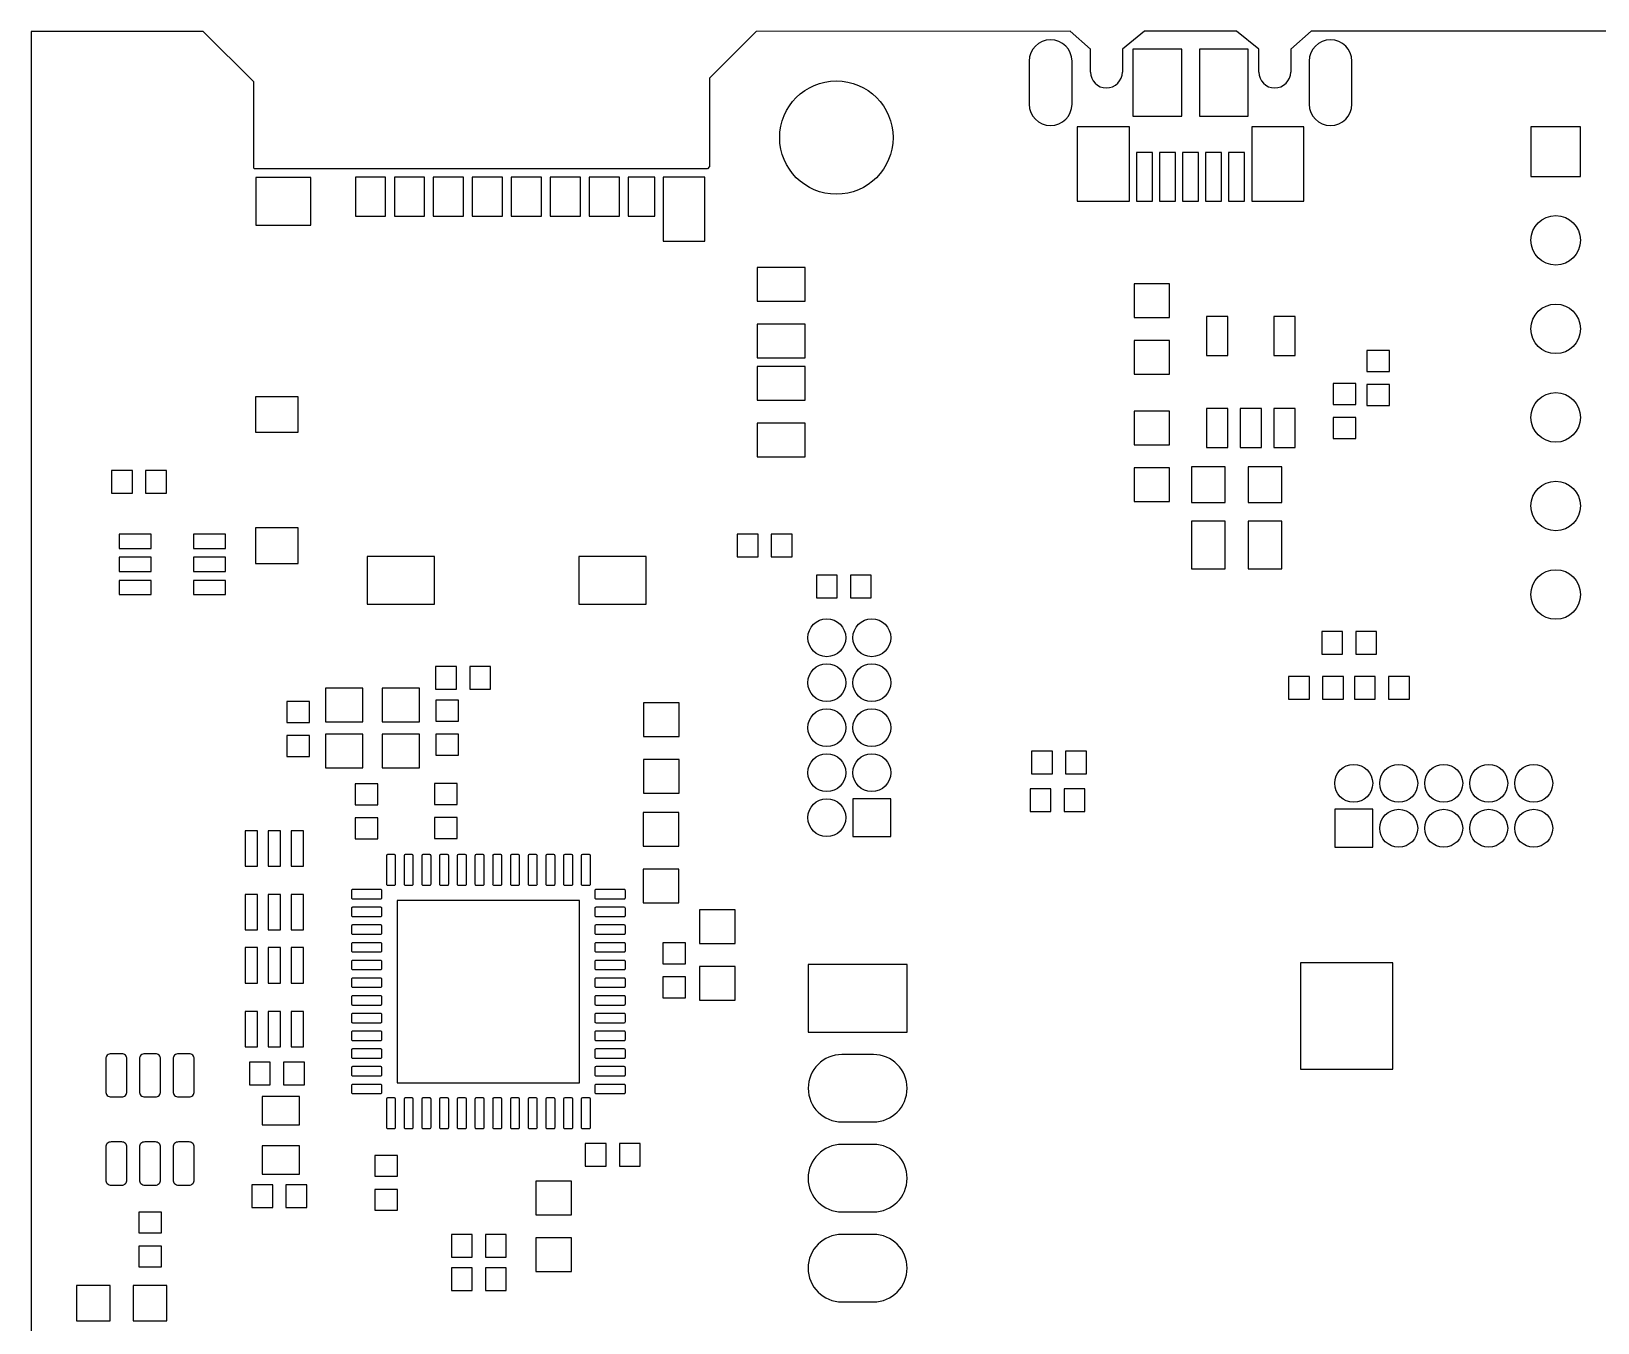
# Model space of a CAD drawing. Header units: millimetres. Extents: x -136 to 15, y -7 to 63.
# Drawn here: x -135.72 to -91.52, y 26.54 to 63 of the extents above; entities that cross this region are included whole.
import ezdxf

# ---------------------------------------------------------------- set-up
doc = ezdxf.new("R2010")
doc.units = ezdxf.units.MM

msp = doc.modelspace()

# ---------------------------------------------------------------- linework, layer by layer
at = {"color": 7, "linetype": 'Continuous', "lineweight": 25}
for p, q in [((-130.87, 63), (-135.72, 63)), ((-135.72, 63), (-135.72, 0)), ((-129.44, 61.57), (-130.87, 63)), ((-115.26, 63), (-116.58, 61.68)), ((-106.404, 63.001), (-115.26, 63)), ((-105.829, 62.501), (-106.404, 63.001)), ((-104.304, 63.001), (-104.929, 62.501)), ((-101.704, 63.001), (-104.304, 63.001)), ((-101.079, 62.501), (-101.704, 63.001)), ((-99.604, 63.001), (-100.179, 62.501)), ((-44.03, 63), (-99.604, 63.001)), ((-105.829, 61.851), (-105.829, 62.501)), ((-104.929, 62.501), (-104.929, 61.851)), ((-104.629, 62.501), (-104.629, 60.601)), ((-103.254, 62.501), (-104.629, 62.501)), ((-103.254, 60.601), (-103.254, 62.501)), ((-102.754, 62.501), (-102.754, 60.601)), ((-101.379, 62.501), (-102.754, 62.501)), ((-101.379, 60.601), (-101.379, 62.501)), ((-101.079, 61.851), (-101.079, 62.501)), ((-100.179, 62.501), (-100.179, 61.851)), ((-107.558, 62.155), (-107.558, 60.947)), ((-106.35, 60.947), (-106.35, 62.155)), ((-99.658, 62.155), (-99.658, 60.947)), ((-98.45, 60.947), (-98.45, 62.155)), ((-129.44, 59.14), (-129.44, 61.57)), ((-116.58, 61.68), (-116.58, 59.18)), ((-104.629, 60.601), (-103.254, 60.601)), ((-102.754, 60.601), (-101.379, 60.601)), ((-106.204, 60.301), (-106.204, 58.201)), ((-104.729, 60.301), (-106.204, 60.301)), ((-104.729, 58.201), (-104.729, 60.301)), ((-101.279, 60.301), (-101.279, 58.201)), ((-99.804, 60.301), (-101.279, 60.301)), ((-99.804, 58.201), (-99.804, 60.301)), ((-93.4, 60.3), (-93.4, 58.9)), ((-92, 60.3), (-93.4, 60.3)), ((-92, 58.9), (-92, 60.3)), ((-104.529, 59.581), (-104.529, 58.201)), ((-104.079, 59.581), (-104.529, 59.581)), ((-104.079, 58.201), (-104.079, 59.581)), ((-103.879, 59.581), (-103.879, 58.201)), ((-103.429, 59.581), (-103.879, 59.581)), ((-103.429, 58.201), (-103.429, 59.581)), ((-103.229, 59.581), (-103.229, 58.201)), ((-102.779, 59.581), (-103.229, 59.581)), ((-102.779, 58.201), (-102.779, 59.581)), ((-102.579, 59.581), (-102.579, 58.201)), ((-102.129, 59.581), (-102.579, 59.581)), ((-102.129, 58.201), (-102.129, 59.581)), ((-101.929, 59.581), (-101.929, 58.201)), ((-101.479, 59.581), (-101.929, 59.581)), ((-101.479, 58.201), (-101.479, 59.581)), ((-129.42, 59.12), (-129.44, 59.14)), ((-116.64, 59.12), (-129.42, 59.12)), ((-129.385, 58.875), (-129.385, 57.525)), ((-127.835, 58.875), (-129.385, 58.875)), ((-127.835, 57.525), (-127.835, 58.875)), ((-126.575, 58.88), (-126.575, 57.78)), ((-125.725, 58.88), (-126.575, 58.88)), ((-125.725, 57.78), (-125.725, 58.88)), ((-125.475, 58.88), (-125.475, 57.78)), ((-124.625, 58.88), (-125.475, 58.88)), ((-124.625, 57.78), (-124.625, 58.88)), ((-124.375, 58.88), (-124.375, 57.78)), ((-123.525, 58.88), (-124.375, 58.88)), ((-123.525, 57.78), (-123.525, 58.88)), ((-123.275, 58.88), (-123.275, 57.78)), ((-122.425, 58.88), (-123.275, 58.88)), ((-122.425, 57.78), (-122.425, 58.88)), ((-122.175, 58.88), (-122.175, 57.78)), ((-121.325, 58.88), (-122.175, 58.88)), ((-121.325, 57.78), (-121.325, 58.88)), ((-121.075, 58.88), (-121.075, 57.78)), ((-120.225, 58.88), (-121.075, 58.88)), ((-120.225, 57.78), (-120.225, 58.88)), ((-119.975, 58.88), (-119.975, 57.78)), ((-119.125, 58.88), (-119.975, 58.88)), ((-119.125, 57.78), (-119.125, 58.88)), ((-118.875, 58.88), (-118.875, 57.78)), ((-118.125, 58.88), (-118.875, 58.88)), ((-118.125, 57.78), (-118.125, 58.88)), ((-117.885, 58.88), (-117.885, 57.08)), ((-116.715, 58.88), (-117.885, 58.88)), ((-116.715, 57.08), (-116.715, 58.88)), ((-116.58, 59.18), (-116.64, 59.12)), ((-93.4, 58.9), (-92, 58.9)), ((-106.204, 58.201), (-104.729, 58.201)), ((-104.529, 58.201), (-104.079, 58.201)), ((-103.879, 58.201), (-103.429, 58.201)), ((-103.229, 58.201), (-102.779, 58.201)), ((-102.579, 58.201), (-102.129, 58.201)), ((-101.929, 58.201), (-101.479, 58.201)), ((-101.279, 58.201), (-99.804, 58.201)), ((-129.385, 57.525), (-127.835, 57.525)), ((-126.575, 57.78), (-125.725, 57.78)), ((-125.475, 57.78), (-124.625, 57.78)), ((-124.375, 57.78), (-123.525, 57.78)), ((-123.275, 57.78), (-122.425, 57.78)), ((-122.175, 57.78), (-121.325, 57.78)), ((-121.075, 57.78), (-120.225, 57.78)), ((-119.975, 57.78), (-119.125, 57.78)), ((-118.875, 57.78), (-118.125, 57.78)), ((-117.885, 57.08), (-116.715, 57.08)), ((-115.235, 56.335), (-115.235, 55.385)), ((-113.885, 56.335), (-115.235, 56.335)), ((-113.885, 55.385), (-113.885, 56.335)), ((-104.6, 55.875), (-104.6, 54.925)), ((-103.6, 55.875), (-104.6, 55.875)), ((-103.6, 54.925), (-103.6, 55.875)), ((-115.235, 55.385), (-113.885, 55.385)), ((-104.6, 54.925), (-103.6, 54.925)), ((-101.95, 54.95), (-102.55, 54.95)), ((-102.55, 54.95), (-102.55, 53.85)), ((-101.95, 53.85), (-101.95, 54.95)), ((-100.05, 54.95), (-100.65, 54.95)), ((-100.65, 54.95), (-100.65, 53.85)), ((-100.05, 53.85), (-100.05, 54.95)), ((-115.235, 54.735), (-115.235, 53.785)), ((-113.885, 54.735), (-115.235, 54.735)), ((-113.885, 53.785), (-113.885, 54.735)), ((-104.6, 54.275), (-104.6, 53.325)), ((-103.6, 54.275), (-104.6, 54.275)), ((-103.6, 53.325), (-103.6, 54.275)), ((-98.028, 53.989), (-98.028, 53.399)), ((-97.388, 53.989), (-98.028, 53.989)), ((-97.388, 53.399), (-97.388, 53.989)), ((-115.235, 53.785), (-113.885, 53.785)), ((-115.234, 53.534), (-115.234, 52.584)), ((-113.884, 53.534), (-115.234, 53.534)), ((-113.884, 52.584), (-113.884, 53.534)), ((-102.55, 53.85), (-101.95, 53.85)), ((-100.65, 53.85), (-100.05, 53.85)), ((-104.6, 53.325), (-103.6, 53.325)), ((-98.979, 53.055), (-98.979, 52.465)), ((-98.339, 53.055), (-98.979, 53.055)), ((-98.339, 52.465), (-98.339, 53.055)), ((-98.028, 53.399), (-97.388, 53.399)), ((-129.39, 52.68), (-129.39, 51.68)), ((-128.19, 52.68), (-129.39, 52.68)), ((-128.19, 51.68), (-128.19, 52.68)), ((-98.028, 53.029), (-98.028, 52.439)), ((-97.388, 53.029), (-98.028, 53.029)), ((-97.388, 52.439), (-97.388, 53.029)), ((-115.234, 52.584), (-113.884, 52.584)), ((-104.6, 52.275), (-104.6, 51.325)), ((-103.6, 52.275), (-104.6, 52.275)), ((-103.6, 51.325), (-103.6, 52.275)), ((-101.95, 52.35), (-102.55, 52.35)), ((-102.55, 52.35), (-102.55, 51.25)), ((-101.95, 51.25), (-101.95, 52.35)), ((-101, 52.35), (-101.6, 52.35)), ((-101.6, 52.35), (-101.6, 51.25)), ((-101, 51.25), (-101, 52.35)), ((-100.05, 52.35), (-100.65, 52.35)), ((-100.65, 52.35), (-100.65, 51.25)), ((-100.05, 51.25), (-100.05, 52.35)), ((-98.979, 52.465), (-98.339, 52.465)), ((-98.028, 52.439), (-97.388, 52.439)), ((-115.234, 51.934), (-115.234, 50.984)), ((-113.884, 51.934), (-115.234, 51.934)), ((-113.884, 50.984), (-113.884, 51.934)), ((-98.979, 52.095), (-98.979, 51.505)), ((-98.339, 52.095), (-98.979, 52.095)), ((-98.339, 51.505), (-98.339, 52.095)), ((-129.39, 51.68), (-128.19, 51.68)), ((-104.6, 51.325), (-103.6, 51.325)), ((-98.979, 51.505), (-98.339, 51.505)), ((-115.234, 50.984), (-113.884, 50.984)), ((-102.55, 51.25), (-101.95, 51.25)), ((-101.6, 51.25), (-101, 51.25)), ((-100.65, 51.25), (-100.05, 51.25)), ((-132.865, 50.6), (-133.455, 50.6)), ((-133.455, 50.6), (-133.455, 49.96)), ((-132.865, 49.96), (-132.865, 50.6)), ((-131.905, 50.6), (-132.495, 50.6)), ((-132.495, 50.6), (-132.495, 49.96)), ((-131.905, 49.96), (-131.905, 50.6)), ((-104.6, 50.675), (-104.6, 49.725)), ((-103.6, 50.675), (-104.6, 50.675)), ((-103.6, 49.725), (-103.6, 50.675)), ((-102.975, 50.7), (-102.975, 49.7)), ((-102.025, 50.7), (-102.975, 50.7)), ((-102.025, 49.7), (-102.025, 50.7)), ((-101.375, 50.7), (-101.375, 49.7)), ((-100.425, 50.7), (-101.375, 50.7)), ((-100.425, 49.7), (-100.425, 50.7)), ((-133.455, 49.96), (-132.865, 49.96)), ((-132.495, 49.96), (-131.905, 49.96)), ((-104.6, 49.725), (-103.6, 49.725)), ((-102.975, 49.7), (-102.025, 49.7)), ((-101.375, 49.7), (-100.425, 49.7)), ((-102.025, 49.175), (-102.975, 49.175)), ((-102.975, 49.175), (-102.975, 47.825)), ((-102.025, 47.825), (-102.025, 49.175)), ((-100.425, 49.175), (-101.375, 49.175)), ((-101.375, 49.175), (-101.375, 47.825)), ((-100.425, 47.825), (-100.425, 49.175)), ((-133.24, 48.8), (-133.24, 48.4)), ((-132.34, 48.8), (-133.24, 48.8)), ((-132.34, 48.4), (-132.34, 48.8)), ((-131.14, 48.8), (-131.14, 48.4)), ((-130.24, 48.8), (-131.14, 48.8)), ((-130.24, 48.4), (-130.24, 48.8)), ((-129.39, 48.98), (-129.39, 47.98)), ((-128.19, 48.98), (-129.39, 48.98)), ((-128.19, 47.98), (-128.19, 48.98)), ((-115.207, 48.8), (-115.797, 48.8)), ((-115.797, 48.8), (-115.797, 48.16)), ((-115.207, 48.16), (-115.207, 48.8)), ((-114.247, 48.8), (-114.837, 48.8)), ((-114.837, 48.8), (-114.837, 48.16)), ((-114.247, 48.16), (-114.247, 48.8)), ((-133.24, 48.4), (-132.34, 48.4)), ((-131.14, 48.4), (-130.24, 48.4)), ((-133.24, 48.15), (-133.24, 47.75)), ((-132.34, 48.15), (-133.24, 48.15)), ((-133.24, 47.75), (-132.34, 47.75)), ((-132.34, 47.75), (-132.34, 48.15)), ((-131.14, 48.15), (-131.14, 47.75)), ((-130.24, 48.15), (-131.14, 48.15)), ((-131.14, 47.75), (-130.24, 47.75)), ((-130.24, 47.75), (-130.24, 48.15)), ((-129.39, 47.98), (-128.19, 47.98)), ((-126.24, 48.175), (-126.24, 46.825)), ((-124.34, 48.175), (-126.24, 48.175)), ((-124.34, 46.825), (-124.34, 48.175)), ((-120.27, 48.175), (-120.27, 46.825)), ((-118.37, 48.175), (-120.27, 48.175)), ((-118.37, 46.825), (-118.37, 48.175)), ((-115.797, 48.16), (-115.207, 48.16)), ((-114.837, 48.16), (-114.247, 48.16)), ((-102.975, 47.825), (-102.025, 47.825)), ((-101.375, 47.825), (-100.425, 47.825)), ((-133.24, 47.5), (-133.24, 47.1)), ((-132.34, 47.5), (-133.24, 47.5)), ((-132.34, 47.1), (-132.34, 47.5)), ((-131.14, 47.5), (-131.14, 47.1)), ((-130.24, 47.5), (-131.14, 47.5)), ((-130.24, 47.1), (-130.24, 47.5)), ((-113.565, 47.65), (-113.565, 47.01)), ((-112.975, 47.65), (-113.565, 47.65)), ((-112.975, 47.01), (-112.975, 47.65)), ((-112.605, 47.65), (-112.605, 47.01)), ((-112.015, 47.65), (-112.605, 47.65)), ((-112.015, 47.01), (-112.015, 47.65)), ((-133.24, 47.1), (-132.34, 47.1)), ((-131.14, 47.1), (-130.24, 47.1)), ((-113.565, 47.01), (-112.975, 47.01)), ((-112.605, 47.01), (-112.015, 47.01)), ((-126.24, 46.825), (-124.34, 46.825)), ((-120.27, 46.825), (-118.37, 46.825)), ((-99.303, 46.057), (-99.303, 45.417)), ((-98.713, 46.057), (-99.303, 46.057)), ((-98.713, 45.417), (-98.713, 46.057)), ((-98.344, 46.057), (-98.344, 45.417)), ((-97.754, 46.057), (-98.344, 46.057)), ((-97.754, 45.417), (-97.754, 46.057)), ((-99.303, 45.417), (-98.713, 45.417)), ((-98.344, 45.417), (-97.754, 45.417)), ((-124.309, 45.072), (-124.309, 44.432)), ((-123.719, 45.072), (-124.309, 45.072)), ((-123.719, 44.432), (-123.719, 45.072)), ((-123.349, 45.072), (-123.349, 44.432)), ((-122.759, 45.072), (-123.349, 45.072)), ((-122.759, 44.432), (-122.759, 45.072)), ((-100.24, 44.788), (-100.24, 44.148)), ((-99.65, 44.788), (-100.24, 44.788)), ((-99.65, 44.148), (-99.65, 44.788)), ((-99.281, 44.788), (-99.281, 44.148)), ((-98.691, 44.788), (-99.281, 44.788)), ((-98.691, 44.148), (-98.691, 44.788)), ((-98.38, 44.788), (-98.38, 44.148)), ((-97.79, 44.788), (-98.38, 44.788)), ((-97.79, 44.148), (-97.79, 44.788)), ((-97.42, 44.788), (-97.42, 44.148)), ((-96.83, 44.788), (-97.42, 44.788)), ((-96.83, 44.148), (-96.83, 44.788)), ((-127.415, 44.455), (-127.415, 43.505)), ((-126.365, 44.455), (-127.415, 44.455)), ((-126.365, 43.505), (-126.365, 44.455)), ((-125.815, 44.455), (-125.815, 43.505)), ((-124.765, 44.455), (-125.815, 44.455)), ((-124.765, 43.505), (-124.765, 44.455)), ((-124.309, 44.432), (-123.719, 44.432)), ((-123.349, 44.432), (-122.759, 44.432)), ((-128.51, 44.075), (-128.51, 43.485)), ((-127.87, 44.075), (-128.51, 44.075)), ((-127.87, 43.485), (-127.87, 44.075)), ((-124.3, 44.115), (-124.3, 43.525)), ((-123.66, 44.115), (-124.3, 44.115)), ((-123.66, 43.525), (-123.66, 44.115)), ((-118.44, 44.045), (-118.44, 43.095)), ((-117.44, 44.045), (-118.44, 44.045)), ((-117.44, 43.095), (-117.44, 44.045)), ((-100.24, 44.148), (-99.65, 44.148)), ((-99.281, 44.148), (-98.691, 44.148)), ((-98.38, 44.148), (-97.79, 44.148)), ((-97.42, 44.148), (-96.83, 44.148)), ((-128.51, 43.485), (-127.87, 43.485)), ((-127.415, 43.505), (-126.365, 43.505)), ((-125.815, 43.505), (-124.765, 43.505)), ((-124.3, 43.525), (-123.66, 43.525)), ((-128.51, 43.115), (-128.51, 42.525)), ((-127.87, 43.115), (-128.51, 43.115)), ((-127.87, 42.525), (-127.87, 43.115)), ((-127.415, 43.155), (-127.415, 42.205)), ((-126.365, 43.155), (-127.415, 43.155)), ((-126.365, 42.205), (-126.365, 43.155)), ((-125.815, 43.155), (-125.815, 42.205)), ((-124.765, 43.155), (-125.815, 43.155)), ((-124.765, 42.205), (-124.765, 43.155)), ((-124.3, 43.155), (-124.3, 42.565)), ((-123.66, 43.155), (-124.3, 43.155)), ((-123.66, 42.565), (-123.66, 43.155)), ((-118.44, 43.095), (-117.44, 43.095)), ((-128.51, 42.525), (-127.87, 42.525)), ((-124.3, 42.565), (-123.66, 42.565)), ((-118.44, 42.445), (-118.44, 41.495)), ((-117.44, 42.445), (-118.44, 42.445)), ((-117.44, 41.495), (-117.44, 42.445)), ((-106.905, 42.68), (-107.495, 42.68)), ((-107.495, 42.68), (-107.495, 42.04)), ((-106.905, 42.04), (-106.905, 42.68)), ((-105.945, 42.68), (-106.535, 42.68)), ((-106.535, 42.68), (-106.535, 42.04)), ((-105.945, 42.04), (-105.945, 42.68)), ((-127.415, 42.205), (-126.365, 42.205)), ((-125.815, 42.205), (-124.765, 42.205)), ((-107.495, 42.04), (-106.905, 42.04)), ((-106.535, 42.04), (-105.945, 42.04)), ((-126.58, 41.755), (-126.58, 41.165)), ((-125.94, 41.755), (-126.58, 41.755)), ((-125.94, 41.165), (-125.94, 41.755)), ((-124.34, 41.765), (-124.34, 41.175)), ((-123.7, 41.765), (-124.34, 41.765)), ((-123.7, 41.175), (-123.7, 41.765)), ((-106.945, 41.61), (-107.535, 41.61)), ((-107.535, 41.61), (-107.535, 40.97)), ((-106.945, 40.97), (-106.945, 41.61)), ((-105.985, 41.61), (-106.575, 41.61)), ((-106.575, 41.61), (-106.575, 40.97)), ((-105.985, 40.97), (-105.985, 41.61)), ((-126.58, 41.165), (-125.94, 41.165)), ((-124.34, 41.175), (-123.7, 41.175)), ((-118.44, 41.495), (-117.44, 41.495)), ((-111.465, 41.335), (-112.535, 41.335)), ((-112.535, 41.335), (-112.535, 40.265)), ((-111.465, 40.265), (-111.465, 41.335)), ((-126.58, 40.795), (-126.58, 40.205)), ((-125.94, 40.795), (-126.58, 40.795)), ((-125.94, 40.205), (-125.94, 40.795)), ((-124.34, 40.805), (-124.34, 40.215)), ((-123.7, 40.805), (-124.34, 40.805)), ((-123.7, 40.215), (-123.7, 40.805)), ((-118.45, 40.945), (-118.45, 39.995)), ((-117.45, 40.945), (-118.45, 40.945)), ((-117.45, 39.995), (-117.45, 40.945)), ((-107.535, 40.97), (-106.945, 40.97)), ((-106.575, 40.97), (-105.985, 40.97)), ((-98.935, 41.035), (-98.935, 39.965)), ((-97.865, 41.035), (-98.935, 41.035)), ((-97.865, 39.965), (-97.865, 41.035)), ((-129.335, 40.43), (-129.685, 40.43)), ((-129.685, 40.43), (-129.685, 39.43)), ((-129.335, 39.43), (-129.335, 40.43)), ((-128.685, 40.43), (-129.035, 40.43)), ((-129.035, 40.43), (-129.035, 39.43)), ((-128.685, 39.43), (-128.685, 40.43)), ((-128.035, 40.43), (-128.385, 40.43)), ((-128.385, 40.43), (-128.385, 39.43)), ((-128.035, 39.43), (-128.035, 40.43)), ((-112.535, 40.265), (-111.465, 40.265)), ((-126.58, 40.205), (-125.94, 40.205)), ((-124.34, 40.215), (-123.7, 40.215)), ((-118.45, 39.995), (-117.45, 39.995)), ((-98.935, 39.965), (-97.865, 39.965)), ((-129.685, 39.43), (-129.335, 39.43)), ((-129.035, 39.43), (-128.685, 39.43)), ((-128.385, 39.43), (-128.035, 39.43)), ((-125.7, 39.722), (-125.7, 38.928)), ((-125.472, 39.755), (-125.668, 39.755)), ((-125.44, 38.928), (-125.44, 39.722)), ((-125.2, 39.722), (-125.2, 38.928)), ((-124.972, 39.755), (-125.168, 39.755)), ((-124.94, 38.928), (-124.94, 39.722)), ((-124.7, 39.722), (-124.7, 38.928)), ((-124.472, 39.755), (-124.668, 39.755)), ((-124.44, 38.928), (-124.44, 39.722)), ((-124.2, 39.722), (-124.2, 38.928)), ((-123.972, 39.755), (-124.168, 39.755)), ((-123.94, 38.928), (-123.94, 39.722)), ((-123.7, 39.722), (-123.7, 38.928)), ((-123.472, 39.755), (-123.668, 39.755)), ((-123.44, 38.928), (-123.44, 39.722)), ((-123.2, 39.722), (-123.2, 38.928)), ((-122.972, 39.755), (-123.168, 39.755)), ((-122.94, 38.928), (-122.94, 39.722)), ((-122.7, 39.722), (-122.7, 38.928)), ((-122.472, 39.755), (-122.668, 39.755)), ((-122.44, 38.928), (-122.44, 39.722)), ((-122.2, 39.722), (-122.2, 38.928)), ((-121.972, 39.755), (-122.168, 39.755)), ((-121.94, 38.928), (-121.94, 39.722)), ((-121.7, 39.722), (-121.7, 38.928)), ((-121.472, 39.755), (-121.668, 39.755)), ((-121.44, 38.928), (-121.44, 39.722)), ((-121.2, 39.722), (-121.2, 38.928)), ((-120.972, 39.755), (-121.168, 39.755)), ((-120.94, 38.928), (-120.94, 39.722)), ((-120.7, 39.722), (-120.7, 38.928)), ((-120.472, 39.755), (-120.668, 39.755)), ((-120.44, 38.928), (-120.44, 39.722)), ((-120.2, 39.722), (-120.2, 38.928)), ((-119.972, 39.755), (-120.168, 39.755)), ((-119.94, 38.928), (-119.94, 39.722)), ((-118.45, 39.345), (-118.45, 38.395)), ((-117.45, 39.345), (-118.45, 39.345)), ((-117.45, 38.395), (-117.45, 39.345)), ((-129.335, 38.63), (-129.685, 38.63)), ((-129.685, 38.63), (-129.685, 37.63)), ((-129.335, 37.63), (-129.335, 38.63)), ((-128.685, 38.63), (-129.035, 38.63)), ((-129.035, 38.63), (-129.035, 37.63)), ((-128.685, 37.63), (-128.685, 38.63)), ((-128.035, 38.63), (-128.385, 38.63)), ((-128.385, 38.63), (-128.385, 37.63)), ((-128.035, 37.63), (-128.035, 38.63)), ((-126.685, 38.737), (-126.685, 38.542)), ((-125.858, 38.77), (-126.653, 38.77)), ((-126.653, 38.51), (-125.858, 38.51)), ((-125.825, 38.542), (-125.825, 38.737)), ((-125.668, 38.895), (-125.472, 38.895)), ((-125.395, 38.465), (-125.395, 33.315)), ((-120.245, 38.465), (-125.395, 38.465)), ((-125.168, 38.895), (-124.972, 38.895)), ((-124.668, 38.895), (-124.472, 38.895)), ((-124.168, 38.895), (-123.972, 38.895)), ((-123.668, 38.895), (-123.472, 38.895)), ((-123.168, 38.895), (-122.972, 38.895)), ((-122.668, 38.895), (-122.472, 38.895)), ((-122.168, 38.895), (-121.972, 38.895)), ((-121.668, 38.895), (-121.472, 38.895)), ((-121.168, 38.895), (-120.972, 38.895)), ((-120.668, 38.895), (-120.472, 38.895)), ((-120.245, 33.315), (-120.245, 38.465)), ((-120.168, 38.895), (-119.972, 38.895)), ((-119.815, 38.737), (-119.815, 38.542)), ((-118.987, 38.77), (-119.782, 38.77)), ((-119.782, 38.51), (-118.987, 38.51)), ((-118.955, 38.542), (-118.955, 38.737)), ((-126.685, 38.237), (-126.685, 38.042)), ((-125.858, 38.27), (-126.653, 38.27)), ((-125.825, 38.042), (-125.825, 38.237)), ((-119.815, 38.237), (-119.815, 38.042)), ((-118.987, 38.27), (-119.782, 38.27)), ((-118.955, 38.042), (-118.955, 38.237)), ((-118.45, 38.395), (-117.45, 38.395)), ((-116.86, 38.195), (-116.86, 37.245)), ((-115.86, 38.195), (-116.86, 38.195)), ((-115.86, 37.245), (-115.86, 38.195)), ((-129.685, 37.63), (-129.335, 37.63)), ((-129.035, 37.63), (-128.685, 37.63)), ((-128.385, 37.63), (-128.035, 37.63)), ((-126.685, 37.737), (-126.685, 37.542)), ((-126.653, 38.01), (-125.858, 38.01)), ((-125.858, 37.77), (-126.653, 37.77)), ((-125.825, 37.542), (-125.825, 37.737)), ((-119.815, 37.737), (-119.815, 37.542)), ((-119.782, 38.01), (-118.987, 38.01)), ((-118.987, 37.77), (-119.782, 37.77)), ((-118.955, 37.542), (-118.955, 37.737)), ((-126.685, 37.237), (-126.685, 37.042)), ((-126.653, 37.51), (-125.858, 37.51)), ((-125.858, 37.27), (-126.653, 37.27)), ((-125.825, 37.042), (-125.825, 37.237)), ((-119.815, 37.237), (-119.815, 37.042)), ((-119.782, 37.51), (-118.987, 37.51)), ((-118.987, 37.27), (-119.782, 37.27)), ((-118.955, 37.042), (-118.955, 37.237)), ((-117.9, 37.265), (-117.9, 36.675)), ((-117.26, 37.265), (-117.9, 37.265)), ((-117.26, 36.675), (-117.26, 37.265)), ((-116.86, 37.245), (-115.86, 37.245)), ((-129.335, 37.13), (-129.685, 37.13)), ((-129.685, 37.13), (-129.685, 36.13)), ((-129.335, 36.13), (-129.335, 37.13)), ((-128.685, 37.13), (-129.035, 37.13)), ((-129.035, 37.13), (-129.035, 36.13)), ((-128.685, 36.13), (-128.685, 37.13)), ((-128.035, 37.13), (-128.385, 37.13)), ((-128.385, 37.13), (-128.385, 36.13)), ((-128.035, 36.13), (-128.035, 37.13)), ((-126.685, 36.737), (-126.685, 36.542)), ((-126.653, 37.01), (-125.858, 37.01)), ((-125.858, 36.77), (-126.653, 36.77)), ((-125.825, 36.542), (-125.825, 36.737)), ((-119.815, 36.737), (-119.815, 36.542)), ((-119.782, 37.01), (-118.987, 37.01)), ((-118.987, 36.77), (-119.782, 36.77)), ((-118.955, 36.542), (-118.955, 36.737)), ((-99.9, 36.7), (-99.9, 33.7)), ((-97.3, 36.7), (-99.9, 36.7)), ((-97.3, 33.7), (-97.3, 36.7)), ((-126.653, 36.51), (-125.858, 36.51)), ((-125.858, 36.27), (-126.653, 36.27)), ((-119.782, 36.51), (-118.987, 36.51)), ((-118.987, 36.27), (-119.782, 36.27)), ((-117.9, 36.675), (-117.26, 36.675)), ((-117.9, 36.305), (-117.9, 35.715)), ((-117.26, 36.305), (-117.9, 36.305)), ((-117.26, 35.715), (-117.26, 36.305)), ((-116.86, 36.595), (-116.86, 35.645)), ((-115.86, 36.595), (-116.86, 36.595)), ((-115.86, 35.645), (-115.86, 36.595)), ((-113.797, 36.653), (-113.797, 34.748)), ((-111.003, 36.653), (-113.797, 36.653)), ((-111.003, 34.748), (-111.003, 36.653)), ((-129.685, 36.13), (-129.335, 36.13)), ((-129.035, 36.13), (-128.685, 36.13)), ((-128.385, 36.13), (-128.035, 36.13)), ((-126.685, 36.237), (-126.685, 36.042)), ((-126.653, 36.01), (-125.858, 36.01)), ((-125.825, 36.042), (-125.825, 36.237)), ((-119.815, 36.237), (-119.815, 36.042)), ((-119.782, 36.01), (-118.987, 36.01)), ((-118.955, 36.042), (-118.955, 36.237)), ((-126.685, 35.737), (-126.685, 35.542)), ((-125.858, 35.77), (-126.653, 35.77)), ((-126.653, 35.51), (-125.858, 35.51)), ((-125.825, 35.542), (-125.825, 35.737)), ((-119.815, 35.737), (-119.815, 35.542)), ((-118.987, 35.77), (-119.782, 35.77)), ((-119.782, 35.51), (-118.987, 35.51)), ((-118.955, 35.542), (-118.955, 35.737)), ((-117.9, 35.715), (-117.26, 35.715)), ((-116.86, 35.645), (-115.86, 35.645)), ((-129.335, 35.33), (-129.685, 35.33)), ((-129.685, 35.33), (-129.685, 34.33)), ((-129.335, 34.33), (-129.335, 35.33)), ((-128.685, 35.33), (-129.035, 35.33)), ((-129.035, 35.33), (-129.035, 34.33)), ((-128.685, 34.33), (-128.685, 35.33)), ((-128.035, 35.33), (-128.385, 35.33)), ((-128.385, 35.33), (-128.385, 34.33)), ((-128.035, 34.33), (-128.035, 35.33)), ((-126.685, 35.237), (-126.685, 35.042)), ((-125.858, 35.27), (-126.653, 35.27)), ((-126.653, 35.01), (-125.858, 35.01)), ((-125.825, 35.042), (-125.825, 35.237)), ((-119.815, 35.237), (-119.815, 35.042)), ((-118.987, 35.27), (-119.782, 35.27)), ((-119.782, 35.01), (-118.987, 35.01)), ((-118.955, 35.042), (-118.955, 35.237)), ((-126.685, 34.737), (-126.685, 34.542)), ((-125.858, 34.77), (-126.653, 34.77)), ((-126.653, 34.51), (-125.858, 34.51)), ((-125.825, 34.542), (-125.825, 34.737)), ((-119.815, 34.737), (-119.815, 34.542)), ((-118.987, 34.77), (-119.782, 34.77)), ((-119.782, 34.51), (-118.987, 34.51)), ((-118.955, 34.542), (-118.955, 34.737)), ((-113.797, 34.748), (-111.003, 34.748)), ((-133.17, 34.135), (-133.47, 34.135)), ((-132.22, 34.135), (-132.52, 34.135)), ((-131.27, 34.135), (-131.57, 34.135)), ((-129.685, 34.33), (-129.335, 34.33)), ((-129.035, 34.33), (-128.685, 34.33)), ((-128.385, 34.33), (-128.035, 34.33)), ((-126.685, 34.237), (-126.685, 34.042)), ((-125.858, 34.27), (-126.653, 34.27)), ((-125.825, 34.042), (-125.825, 34.237)), ((-119.815, 34.237), (-119.815, 34.042)), ((-118.987, 34.27), (-119.782, 34.27)), ((-118.955, 34.042), (-118.955, 34.237)), ((-111.956, 34.112), (-112.844, 34.112)), ((-133.62, 33.985), (-133.62, 33.065)), ((-133.02, 33.065), (-133.02, 33.985)), ((-132.67, 33.985), (-132.67, 33.065)), ((-132.07, 33.065), (-132.07, 33.985)), ((-131.72, 33.985), (-131.72, 33.065)), ((-131.12, 33.065), (-131.12, 33.985)), ((-129.565, 33.9), (-129.565, 33.26)), ((-128.975, 33.9), (-129.565, 33.9)), ((-128.975, 33.26), (-128.975, 33.9)), ((-128.605, 33.9), (-128.605, 33.26)), ((-128.015, 33.9), (-128.605, 33.9)), ((-128.015, 33.26), (-128.015, 33.9)), ((-126.685, 33.737), (-126.685, 33.542)), ((-126.653, 34.01), (-125.858, 34.01)), ((-125.858, 33.77), (-126.653, 33.77)), ((-125.825, 33.542), (-125.825, 33.737)), ((-119.815, 33.737), (-119.815, 33.542)), ((-119.782, 34.01), (-118.987, 34.01)), ((-118.987, 33.77), (-119.782, 33.77)), ((-118.955, 33.542), (-118.955, 33.737)), ((-99.9, 33.7), (-97.3, 33.7)), ((-129.565, 33.26), (-128.975, 33.26)), ((-128.605, 33.26), (-128.015, 33.26)), ((-126.685, 33.237), (-126.685, 33.042)), ((-126.653, 33.51), (-125.858, 33.51)), ((-125.858, 33.27), (-126.653, 33.27)), ((-125.825, 33.042), (-125.825, 33.237)), ((-125.395, 33.315), (-120.245, 33.315)), ((-119.815, 33.237), (-119.815, 33.042)), ((-119.782, 33.51), (-118.987, 33.51)), ((-118.987, 33.27), (-119.782, 33.27)), ((-118.955, 33.042), (-118.955, 33.237)), ((-133.47, 32.915), (-133.17, 32.915)), ((-132.52, 32.915), (-132.22, 32.915)), ((-131.57, 32.915), (-131.27, 32.915)), ((-129.205, 32.93), (-129.205, 32.13)), ((-128.155, 32.93), (-129.205, 32.93)), ((-128.155, 32.13), (-128.155, 32.93)), ((-126.653, 33.01), (-125.858, 33.01)), ((-125.7, 32.852), (-125.7, 32.057)), ((-125.472, 32.885), (-125.668, 32.885)), ((-125.44, 32.057), (-125.44, 32.852)), ((-125.2, 32.852), (-125.2, 32.057)), ((-124.972, 32.885), (-125.168, 32.885)), ((-124.94, 32.057), (-124.94, 32.852)), ((-124.7, 32.852), (-124.7, 32.057)), ((-124.472, 32.885), (-124.668, 32.885)), ((-124.44, 32.057), (-124.44, 32.852)), ((-124.2, 32.852), (-124.2, 32.057)), ((-123.972, 32.885), (-124.168, 32.885)), ((-123.94, 32.057), (-123.94, 32.852)), ((-123.7, 32.852), (-123.7, 32.057)), ((-123.472, 32.885), (-123.668, 32.885)), ((-123.44, 32.057), (-123.44, 32.852)), ((-123.2, 32.852), (-123.2, 32.057)), ((-122.972, 32.885), (-123.168, 32.885)), ((-122.94, 32.057), (-122.94, 32.852)), ((-122.7, 32.852), (-122.7, 32.057)), ((-122.472, 32.885), (-122.668, 32.885)), ((-122.44, 32.057), (-122.44, 32.852)), ((-122.2, 32.852), (-122.2, 32.057)), ((-121.972, 32.885), (-122.168, 32.885)), ((-121.94, 32.057), (-121.94, 32.852)), ((-121.7, 32.852), (-121.7, 32.057)), ((-121.472, 32.885), (-121.668, 32.885)), ((-121.44, 32.057), (-121.44, 32.852)), ((-121.2, 32.852), (-121.2, 32.057)), ((-120.972, 32.885), (-121.168, 32.885)), ((-120.94, 32.057), (-120.94, 32.852)), ((-120.7, 32.852), (-120.7, 32.057)), ((-120.472, 32.885), (-120.668, 32.885)), ((-120.44, 32.057), (-120.44, 32.852)), ((-120.2, 32.852), (-120.2, 32.057)), ((-119.972, 32.885), (-120.168, 32.885)), ((-119.94, 32.057), (-119.94, 32.852)), ((-119.782, 33.01), (-118.987, 33.01)), ((-129.205, 32.13), (-128.155, 32.13)), ((-125.668, 32.025), (-125.472, 32.025)), ((-125.168, 32.025), (-124.972, 32.025)), ((-124.668, 32.025), (-124.472, 32.025)), ((-124.168, 32.025), (-123.972, 32.025)), ((-123.668, 32.025), (-123.472, 32.025)), ((-123.168, 32.025), (-122.972, 32.025)), ((-122.668, 32.025), (-122.472, 32.025)), ((-122.168, 32.025), (-121.972, 32.025)), ((-121.668, 32.025), (-121.472, 32.025)), ((-121.168, 32.025), (-120.972, 32.025)), ((-120.668, 32.025), (-120.472, 32.025)), ((-120.168, 32.025), (-119.972, 32.025)), ((-112.844, 32.208), (-111.956, 32.208)), ((-133.62, 31.495), (-133.62, 30.575)), ((-133.17, 31.645), (-133.47, 31.645)), ((-133.02, 30.575), (-133.02, 31.495)), ((-132.67, 31.495), (-132.67, 30.575)), ((-132.22, 31.645), (-132.52, 31.645)), ((-132.07, 30.575), (-132.07, 31.495)), ((-131.72, 31.495), (-131.72, 30.575)), ((-131.27, 31.645), (-131.57, 31.645)), ((-131.12, 30.575), (-131.12, 31.495)), ((-129.205, 31.53), (-129.205, 30.73)), ((-128.155, 31.53), (-129.205, 31.53)), ((-128.155, 30.73), (-128.155, 31.53)), ((-119.495, 31.6), (-120.085, 31.6)), ((-120.085, 31.6), (-120.085, 30.96)), ((-119.495, 30.96), (-119.495, 31.6)), ((-118.535, 31.6), (-119.125, 31.6)), ((-119.125, 31.6), (-119.125, 30.96)), ((-118.535, 30.96), (-118.535, 31.6)), ((-111.956, 31.573), (-112.844, 31.573)), ((-126.03, 31.265), (-126.03, 30.675)), ((-125.39, 31.265), (-126.03, 31.265)), ((-125.39, 30.675), (-125.39, 31.265)), ((-120.085, 30.96), (-119.495, 30.96)), ((-119.125, 30.96), (-118.535, 30.96)), ((-129.205, 30.73), (-128.155, 30.73)), ((-126.03, 30.675), (-125.39, 30.675)), ((-121.48, 30.535), (-121.48, 29.585)), ((-120.48, 30.535), (-121.48, 30.535)), ((-120.48, 29.585), (-120.48, 30.535)), ((-133.47, 30.425), (-133.17, 30.425)), ((-132.52, 30.425), (-132.22, 30.425)), ((-131.57, 30.425), (-131.27, 30.425)), ((-129.495, 30.43), (-129.495, 29.79)), ((-128.905, 30.43), (-129.495, 30.43)), ((-128.905, 29.79), (-128.905, 30.43)), ((-128.535, 30.43), (-128.535, 29.79)), ((-127.945, 30.43), (-128.535, 30.43)), ((-127.945, 29.79), (-127.945, 30.43)), ((-126.03, 30.305), (-126.03, 29.715)), ((-125.39, 30.305), (-126.03, 30.305)), ((-125.39, 29.715), (-125.39, 30.305)), ((-132.69, 29.665), (-132.69, 29.075)), ((-132.05, 29.665), (-132.69, 29.665)), ((-132.05, 29.075), (-132.05, 29.665)), ((-129.495, 29.79), (-128.905, 29.79)), ((-128.535, 29.79), (-127.945, 29.79)), ((-126.03, 29.715), (-125.39, 29.715)), ((-112.844, 29.668), (-111.956, 29.668)), ((-121.48, 29.585), (-120.48, 29.585)), ((-132.69, 29.075), (-132.05, 29.075)), ((-123.275, 29.03), (-123.865, 29.03)), ((-123.865, 29.03), (-123.865, 28.39)), ((-123.275, 28.39), (-123.275, 29.03)), ((-122.315, 29.03), (-122.905, 29.03)), ((-122.905, 29.03), (-122.905, 28.39)), ((-122.315, 28.39), (-122.315, 29.03)), ((-121.48, 28.935), (-121.48, 27.985)), ((-120.48, 28.935), (-121.48, 28.935)), ((-120.48, 27.985), (-120.48, 28.935)), ((-111.956, 29.032), (-112.844, 29.032)), ((-132.69, 28.705), (-132.69, 28.115)), ((-132.05, 28.705), (-132.69, 28.705)), ((-132.05, 28.115), (-132.05, 28.705)), ((-123.865, 28.39), (-123.275, 28.39)), ((-122.905, 28.39), (-122.315, 28.39)), ((-132.69, 28.115), (-132.05, 28.115)), ((-123.275, 28.09), (-123.865, 28.09)), ((-123.865, 28.09), (-123.865, 27.45)), ((-123.275, 27.45), (-123.275, 28.09)), ((-122.315, 28.09), (-122.905, 28.09)), ((-122.905, 28.09), (-122.905, 27.45)), ((-122.315, 27.45), (-122.315, 28.09)), ((-121.48, 27.985), (-120.48, 27.985)), ((-133.495, 27.59), (-134.445, 27.59)), ((-134.445, 27.59), (-134.445, 26.59)), ((-133.495, 26.59), (-133.495, 27.59)), ((-131.895, 27.59), (-132.845, 27.59)), ((-132.845, 27.59), (-132.845, 26.59)), ((-131.895, 26.59), (-131.895, 27.59)), ((-123.865, 27.45), (-123.275, 27.45)), ((-122.905, 27.45), (-122.315, 27.45)), ((-112.844, 27.128), (-111.956, 27.128)), ((-134.445, 26.59), (-133.495, 26.59)), ((-132.845, 26.59), (-131.895, 26.59))]:
    msp.add_line(p, q, dxfattribs=at)
for centre, radius in [((-113, 60), 1.6), ((-92.7, 57.1), 0.7), ((-92.7, 54.6), 0.7), ((-92.7, 52.1), 0.7), ((-92.7, 49.6), 0.7), ((-92.7, 47.1), 0.7), ((-113.27, 45.88), 0.535), ((-112, 45.88), 0.535), ((-113.27, 44.61), 0.535), ((-112, 44.61), 0.535), ((-113.27, 43.34), 0.535), ((-112, 43.34), 0.535), ((-113.27, 42.07), 0.535), ((-112, 42.07), 0.535), ((-98.4, 41.77), 0.535), ((-97.13, 41.77), 0.535), ((-95.86, 41.77), 0.535), ((-94.59, 41.77), 0.535), ((-93.32, 41.77), 0.535), ((-113.27, 40.8), 0.535), ((-97.13, 40.5), 0.535), ((-95.86, 40.5), 0.535), ((-94.59, 40.5), 0.535), ((-93.32, 40.5), 0.535)]:
    msp.add_circle(centre, radius, dxfattribs=at)
for centre, radius, start, end in [((-106.954, 62.155), 0.604, 0, 180), ((-99.054, 62.155), 0.604, 0, 180), ((-105.379, 61.851), 0.45, 180, 0), ((-100.629, 61.851), 0.45, 180, 0), ((-106.954, 60.947), 0.604, 180, 0), ((-99.054, 60.947), 0.604, 180, 0), ((-125.668, 39.723), 0.0324, 89.8855, 180.1145), ((-125.472, 39.723), 0.0324, 359.8855, 90.1145), ((-125.168, 39.723), 0.0324, 89.8855, 180.1145), ((-124.972, 39.723), 0.0324, 359.8855, 90.1145), ((-124.668, 39.723), 0.0324, 89.8855, 180.1145), ((-124.472, 39.723), 0.0324, 359.8855, 90.1145), ((-124.168, 39.723), 0.0324, 89.8855, 180.1145), ((-123.972, 39.723), 0.0324, 359.8855, 90.1145), ((-123.668, 39.723), 0.0324, 89.8855, 180.1145), ((-123.472, 39.723), 0.0324, 359.8855, 90.1145), ((-123.168, 39.723), 0.0324, 89.8855, 180.1145), ((-122.972, 39.723), 0.0324, 359.8855, 90.1145), ((-122.668, 39.723), 0.0324, 89.8855, 180.1145), ((-122.472, 39.723), 0.0324, 359.8855, 90.1145), ((-122.168, 39.723), 0.0324, 89.8855, 180.1145), ((-121.972, 39.723), 0.0324, 359.8855, 90.1145), ((-121.668, 39.723), 0.0324, 89.8855, 180.1145), ((-121.472, 39.723), 0.0324, 359.8855, 90.1145), ((-121.168, 39.723), 0.0324, 89.8855, 180.1145), ((-120.972, 39.723), 0.0324, 359.8855, 90.1145), ((-120.668, 39.723), 0.0324, 89.8855, 180.1145), ((-120.472, 39.723), 0.0324, 359.8855, 90.1145), ((-120.168, 39.723), 0.0324, 89.8855, 180.1145), ((-119.972, 39.723), 0.0324, 359.8855, 90.1145), ((-125.668, 38.927), 0.0324, 179.8855, 270.1145), ((-125.472, 38.927), 0.0324, 269.8855, 0.1145), ((-125.168, 38.927), 0.0324, 179.8855, 270.1145), ((-124.972, 38.927), 0.0324, 269.8855, 0.1145), ((-124.668, 38.927), 0.0324, 179.8855, 270.1145), ((-124.472, 38.927), 0.0324, 269.8855, 0.1145), ((-124.168, 38.927), 0.0324, 179.8855, 270.1145), ((-123.972, 38.927), 0.0324, 269.8855, 0.1145), ((-123.668, 38.927), 0.0324, 179.8855, 270.1145), ((-123.472, 38.927), 0.0324, 269.8855, 0.1145), ((-123.168, 38.927), 0.0324, 179.8855, 270.1145), ((-122.972, 38.927), 0.0324, 269.8855, 0.1145), ((-122.668, 38.927), 0.0324, 179.8855, 270.1145), ((-122.472, 38.927), 0.0324, 269.8855, 0.1145), ((-122.168, 38.927), 0.0324, 179.8855, 270.1145), ((-121.972, 38.927), 0.0324, 269.8855, 0.1145), ((-121.668, 38.927), 0.0324, 179.8855, 270.1145), ((-121.472, 38.927), 0.0324, 269.8855, 0.1145), ((-121.168, 38.927), 0.0324, 179.8855, 270.1145), ((-120.972, 38.927), 0.0324, 269.8855, 0.1145), ((-120.668, 38.927), 0.0324, 179.8855, 270.1145), ((-120.472, 38.927), 0.0324, 269.8855, 0.1145), ((-120.168, 38.927), 0.0324, 179.8855, 270.1145), ((-119.972, 38.927), 0.0324, 269.8855, 0.1145), ((-126.653, 38.738), 0.0324, 89.8855, 180.1145), ((-126.653, 38.542), 0.0324, 179.8855, 270.1145), ((-125.857, 38.738), 0.0324, 359.8855, 90.1145), ((-125.857, 38.542), 0.0324, 269.8855, 0.1145), ((-119.783, 38.738), 0.0324, 89.8855, 180.1145), ((-119.783, 38.542), 0.0324, 179.8855, 270.1145), ((-118.987, 38.738), 0.0324, 359.8855, 90.1145), ((-118.987, 38.542), 0.0324, 269.8855, 0.1145), ((-126.653, 38.238), 0.0324, 89.8855, 180.1145), ((-126.653, 38.042), 0.0324, 179.8855, 270.1145), ((-125.857, 38.238), 0.0324, 359.8855, 90.1145), ((-125.857, 38.042), 0.0324, 269.8855, 0.1145), ((-119.783, 38.238), 0.0324, 89.8855, 180.1145), ((-119.783, 38.042), 0.0324, 179.8855, 270.1145), ((-118.987, 38.238), 0.0324, 359.8855, 90.1145), ((-118.987, 38.042), 0.0324, 269.8855, 0.1145), ((-126.653, 37.738), 0.0324, 89.8855, 180.1145), ((-125.857, 37.738), 0.0324, 359.8855, 90.1145), ((-119.783, 37.738), 0.0324, 89.8855, 180.1145), ((-118.987, 37.738), 0.0324, 359.8855, 90.1145), ((-126.653, 37.542), 0.0324, 179.8855, 270.1145), ((-126.653, 37.238), 0.0324, 89.8855, 180.1145), ((-125.857, 37.542), 0.0324, 269.8855, 0.1145), ((-125.857, 37.238), 0.0324, 359.8855, 90.1145), ((-119.783, 37.542), 0.0324, 179.8855, 270.1145), ((-119.783, 37.238), 0.0324, 89.8855, 180.1145), ((-118.987, 37.542), 0.0324, 269.8855, 0.1145), ((-118.987, 37.238), 0.0324, 359.8855, 90.1145), ((-126.653, 37.042), 0.0324, 179.8855, 270.1145), ((-126.653, 36.738), 0.0324, 89.8855, 180.1145), ((-125.857, 37.042), 0.0324, 269.8855, 0.1145), ((-125.857, 36.738), 0.0324, 359.8855, 90.1145), ((-119.783, 37.042), 0.0324, 179.8855, 270.1145), ((-119.783, 36.738), 0.0324, 89.8855, 180.1145), ((-118.987, 37.042), 0.0324, 269.8855, 0.1145), ((-118.987, 36.738), 0.0324, 359.8855, 90.1145), ((-126.653, 36.542), 0.0324, 179.8855, 270.1145), ((-126.653, 36.238), 0.0324, 89.8855, 180.1145), ((-125.857, 36.542), 0.0324, 269.8855, 0.1145), ((-125.857, 36.238), 0.0324, 359.8855, 90.1145), ((-119.783, 36.542), 0.0324, 179.8855, 270.1145), ((-119.783, 36.238), 0.0324, 89.8855, 180.1145), ((-118.987, 36.542), 0.0324, 269.8855, 0.1145), ((-118.987, 36.238), 0.0324, 359.8855, 90.1145), ((-126.653, 36.042), 0.0324, 179.8855, 270.1145), ((-125.857, 36.042), 0.0324, 269.8855, 0.1145), ((-119.783, 36.042), 0.0324, 179.8855, 270.1145), ((-118.987, 36.042), 0.0324, 269.8855, 0.1145), ((-126.653, 35.738), 0.0324, 89.8855, 180.1145), ((-126.653, 35.542), 0.0324, 179.8855, 270.1145), ((-125.857, 35.738), 0.0324, 359.8855, 90.1145), ((-125.857, 35.542), 0.0324, 269.8855, 0.1145), ((-119.783, 35.738), 0.0324, 89.8855, 180.1145), ((-119.783, 35.542), 0.0324, 179.8855, 270.1145), ((-118.987, 35.738), 0.0324, 359.8855, 90.1145), ((-118.987, 35.542), 0.0324, 269.8855, 0.1145), ((-126.653, 35.238), 0.0324, 89.8855, 180.1145), ((-126.653, 35.042), 0.0324, 179.8855, 270.1145), ((-125.857, 35.238), 0.0324, 359.8855, 90.1145), ((-125.857, 35.042), 0.0324, 269.8855, 0.1145), ((-119.783, 35.238), 0.0324, 89.8855, 180.1145), ((-119.783, 35.042), 0.0324, 179.8855, 270.1145), ((-118.987, 35.238), 0.0324, 359.8855, 90.1145), ((-118.987, 35.042), 0.0324, 269.8855, 0.1145), ((-126.653, 34.738), 0.0324, 89.8855, 180.1145), ((-126.653, 34.542), 0.0324, 179.8855, 270.1145), ((-125.857, 34.738), 0.0324, 359.8855, 90.1145), ((-125.857, 34.542), 0.0324, 269.8855, 0.1145), ((-119.783, 34.738), 0.0324, 89.8855, 180.1145), ((-119.783, 34.542), 0.0324, 179.8855, 270.1145), ((-118.987, 34.738), 0.0324, 359.8855, 90.1145), ((-118.987, 34.542), 0.0324, 269.8855, 0.1145), ((-133.47, 33.985), 0.15, 89.9557, 180.0443), ((-133.17, 33.985), 0.15, 359.9557, 90.0443), ((-132.52, 33.985), 0.15, 89.9557, 180.0443), ((-132.22, 33.985), 0.15, 359.9557, 90.0443), ((-131.57, 33.985), 0.15, 89.9557, 180.0443), ((-131.27, 33.985), 0.15, 359.9557, 90.0443), ((-126.653, 34.238), 0.0324, 89.8855, 180.1145), ((-126.653, 34.042), 0.0324, 179.8855, 270.1145), ((-125.857, 34.238), 0.0324, 359.8855, 90.1145), ((-125.857, 34.042), 0.0324, 269.8855, 0.1145), ((-119.783, 34.238), 0.0324, 89.8855, 180.1145), ((-119.783, 34.042), 0.0324, 179.8855, 270.1145), ((-118.987, 34.238), 0.0324, 359.8855, 90.1145), ((-118.987, 34.042), 0.0324, 269.8855, 0.1145), ((-112.844, 33.16), 0.952, 90, 270), ((-111.956, 33.16), 0.952, 270, 90), ((-126.653, 33.738), 0.0324, 89.8855, 180.1145), ((-125.857, 33.738), 0.0324, 359.8855, 90.1145), ((-119.783, 33.738), 0.0324, 89.8855, 180.1145), ((-118.987, 33.738), 0.0324, 359.8855, 90.1145), ((-126.653, 33.542), 0.0324, 179.8855, 270.1145), ((-126.653, 33.238), 0.0324, 89.8855, 180.1145), ((-125.857, 33.542), 0.0324, 269.8855, 0.1145), ((-125.857, 33.238), 0.0324, 359.8855, 90.1145), ((-119.783, 33.542), 0.0324, 179.8855, 270.1145), ((-119.783, 33.238), 0.0324, 89.8855, 180.1145), ((-118.987, 33.542), 0.0324, 269.8855, 0.1145), ((-118.987, 33.238), 0.0324, 359.8855, 90.1145), ((-133.47, 33.065), 0.15, 179.9557, 270.0443), ((-133.17, 33.065), 0.15, 269.9557, 0.0443), ((-132.52, 33.065), 0.15, 179.9557, 270.0443), ((-132.22, 33.065), 0.15, 269.9557, 0.0443), ((-131.57, 33.065), 0.15, 179.9557, 270.0443), ((-131.27, 33.065), 0.15, 269.9557, 0.0443), ((-126.653, 33.042), 0.0324, 179.8855, 270.1145), ((-125.857, 33.042), 0.0324, 269.8855, 0.1145), ((-125.668, 32.853), 0.0324, 89.8855, 180.1145), ((-125.472, 32.853), 0.0324, 359.8855, 90.1145), ((-125.168, 32.853), 0.0324, 89.8855, 180.1145), ((-124.972, 32.853), 0.0324, 359.8855, 90.1145), ((-124.668, 32.853), 0.0324, 89.8855, 180.1145), ((-124.472, 32.853), 0.0324, 359.8855, 90.1145), ((-124.168, 32.853), 0.0324, 89.8855, 180.1145), ((-123.972, 32.853), 0.0324, 359.8855, 90.1145), ((-123.668, 32.853), 0.0324, 89.8855, 180.1145), ((-123.472, 32.853), 0.0324, 359.8855, 90.1145), ((-123.168, 32.853), 0.0324, 89.8855, 180.1145), ((-122.972, 32.853), 0.0324, 359.8855, 90.1145), ((-122.668, 32.853), 0.0324, 89.8855, 180.1145), ((-122.472, 32.853), 0.0324, 359.8855, 90.1145), ((-122.168, 32.853), 0.0324, 89.8855, 180.1145), ((-121.972, 32.853), 0.0324, 359.8855, 90.1145), ((-121.668, 32.853), 0.0324, 89.8855, 180.1145), ((-121.472, 32.853), 0.0324, 359.8855, 90.1145), ((-121.168, 32.853), 0.0324, 89.8855, 180.1145), ((-120.972, 32.853), 0.0324, 359.8855, 90.1145), ((-120.668, 32.853), 0.0324, 89.8855, 180.1145), ((-120.472, 32.853), 0.0324, 359.8855, 90.1145), ((-120.168, 32.853), 0.0324, 89.8855, 180.1145), ((-119.972, 32.853), 0.0324, 359.8855, 90.1145), ((-119.783, 33.042), 0.0324, 179.8855, 270.1145), ((-118.987, 33.042), 0.0324, 269.8855, 0.1145), ((-125.668, 32.057), 0.0324, 179.8855, 270.1145), ((-125.472, 32.057), 0.0324, 269.8855, 0.1145), ((-125.168, 32.057), 0.0324, 179.8855, 270.1145), ((-124.972, 32.057), 0.0324, 269.8855, 0.1145), ((-124.668, 32.057), 0.0324, 179.8855, 270.1145), ((-124.472, 32.057), 0.0324, 269.8855, 0.1145), ((-124.168, 32.057), 0.0324, 179.8855, 270.1145), ((-123.972, 32.057), 0.0324, 269.8855, 0.1145), ((-123.668, 32.057), 0.0324, 179.8855, 270.1145), ((-123.472, 32.057), 0.0324, 269.8855, 0.1145), ((-123.168, 32.057), 0.0324, 179.8855, 270.1145), ((-122.972, 32.057), 0.0324, 269.8855, 0.1145), ((-122.668, 32.057), 0.0324, 179.8855, 270.1145), ((-122.472, 32.057), 0.0324, 269.8855, 0.1145), ((-122.168, 32.057), 0.0324, 179.8855, 270.1145), ((-121.972, 32.057), 0.0324, 269.8855, 0.1145), ((-121.668, 32.057), 0.0324, 179.8855, 270.1145), ((-121.472, 32.057), 0.0324, 269.8855, 0.1145), ((-121.168, 32.057), 0.0324, 179.8855, 270.1145), ((-120.972, 32.057), 0.0324, 269.8855, 0.1145), ((-120.668, 32.057), 0.0324, 179.8855, 270.1145), ((-120.472, 32.057), 0.0324, 269.8855, 0.1145), ((-120.168, 32.057), 0.0324, 179.8855, 270.1145), ((-119.972, 32.057), 0.0324, 269.8855, 0.1145), ((-133.47, 31.495), 0.15, 89.9557, 180.0443), ((-133.17, 31.495), 0.15, 359.9557, 90.0443), ((-132.52, 31.495), 0.15, 89.9557, 180.0443), ((-132.22, 31.495), 0.15, 359.9557, 90.0443), ((-131.57, 31.495), 0.15, 89.9557, 180.0443), ((-131.27, 31.495), 0.15, 359.9557, 90.0443), ((-112.844, 30.62), 0.953, 90, 270), ((-111.956, 30.62), 0.953, 270, 90), ((-133.47, 30.575), 0.15, 179.9557, 270.0443), ((-133.17, 30.575), 0.15, 269.9557, 0.0443), ((-132.52, 30.575), 0.15, 179.9557, 270.0443), ((-132.22, 30.575), 0.15, 269.9557, 0.0443), ((-131.57, 30.575), 0.15, 179.9557, 270.0443), ((-131.27, 30.575), 0.15, 269.9557, 0.0443), ((-112.844, 28.08), 0.953, 90, 270), ((-111.956, 28.08), 0.953, 270, 90)]:
    msp.add_arc(centre, radius, start, end, dxfattribs=at)

doc.saveas('drawing.dxf')
